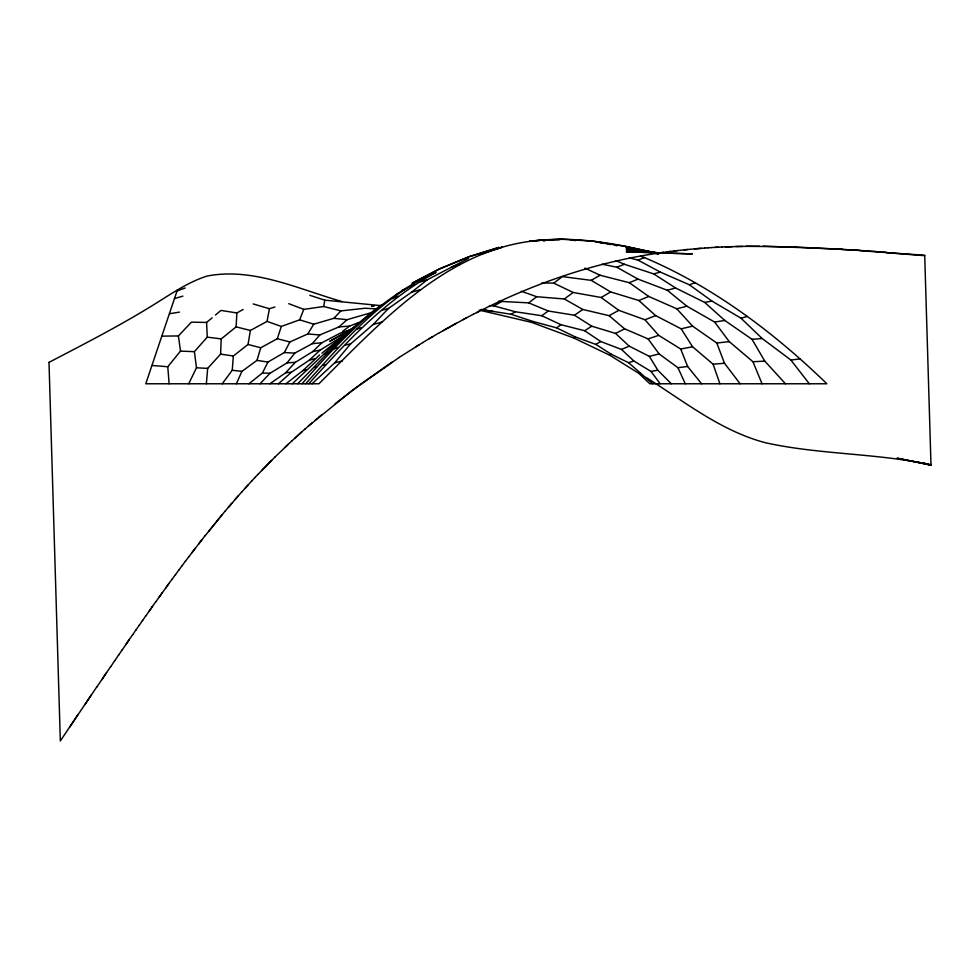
<?xml version="1.0" encoding="UTF-8"?>
<svg xmlns="http://www.w3.org/2000/svg" width="980" height="980" viewBox="0 0 980 980"><rect width="100%" height="100%" fill="white"/><g stroke="black" fill="none" stroke-linecap="round" stroke-linejoin="round"><path stroke-width="1.47" d="M206.364 383.768L207.662 368.394L220.598 354.123L221.211 338.909L236.131 326.867L236.854 312.951L243.114 309.472M222.239 383.768L232.248 370.244L233.35 355.997L248.038 344.458L250.378 330.456L267.062 321.391L281.309 326.45L299.623 319.848L313.735 324.184L333.849 318.341L347.104 319.676L371.604 312.583M288.733 303.678L303.8 309.374L323.706 306.507L324.809 300.174L309.79 295.286M267.062 321.391L269.402 308.712L274.927 306.997M236.388 383.768L241.901 371.383L256.956 360.371L260.754 347.765L277.303 338.725L289.884 341.947L307.843 333.935L319.774 334.976L338.896 326.94L349.688 326.058L359.048 322.371M177.38 289.957L145.775 383.768L318.916 383.768C384.883 318.28 457.819 236.866 559.188 239.855M277.303 338.725L281.309 326.45M299.623 319.848L303.8 309.374M188.736 383.768L196.478 367.782L194.407 351.661L207.246 337.132L206.596 322.445L212.121 317.814M248.932 383.768L262.358 373.062L267.932 362.073L284.322 352.555L289.884 341.947M307.843 333.935L313.735 324.184M77.751 714.91L60.331 740.978L49 362.38M69.592 727.27L91.275 694.967M84.942 704.608L96.897 686.698M96.91 686.98L106.502 672.611M101.945 679.593L110.74 666.412M110.752 666.682L114.746 660.545M114.758 660.814L118.58 654.958M118.592 655.216L122.267 649.605M122.279 649.863L129.262 639.462M125.82 644.705L132.643 634.599M132.643 634.844L135.963 629.822M135.975 630.067L139.258 625.105M139.27 625.338L142.553 620.401M142.553 620.634L145.836 615.71M145.849 615.942L152.427 606.399M149.144 611.275L155.722 601.769M155.734 601.99L162.312 592.582M159.03 597.371L168.915 583.48M165.62 588.221L172.211 578.96M172.223 579.155L175.506 574.476M175.518 574.672L178.813 570.017M178.813 570.201L182.109 565.582M182.121 565.766L185.416 561.185M185.416 561.369L188.711 556.824M188.724 556.995L195.326 548.175M192.019 552.647L201.929 539.674M198.634 544.072L205.237 535.484M260.043 383.768L270.064 373.233L287.03 362.882L294.772 353.119L312.302 343.662L319.774 334.976M205.249 535.631L221.799 515.076M208.556 531.466L225.118 511.119M169.136 383.768L167.776 366.74L180.492 351.11L178.421 335.944L191.382 322.151L206.596 322.445M305.625 383.768C336.912 349.395 367.316 313.416 406.921 288.132M312.044 383.768L334.67 362.857L350.644 343.87L373.233 324.454L388.509 308.418L411.6 292.187L427.366 279.716L468.354 258.475M225.118 511.242L231.746 503.328M228.438 507.322L238.385 495.709M235.065 499.616L241.705 491.972M301.999 383.768C338.81 341.751 378.207 300.015 429.289 275.392M297.614 383.768C324.956 356.622 350.313 327.222 381.833 304.608M308.761 383.768C346.589 341.91 385.642 299.66 435.83 272.464L430.612 274.645L435.818 272.281M241.717 492.07L251.676 481.009M245.037 488.371L248.357 484.72M269.868 383.768L285.695 372.731L295.335 362.33L312.681 351.624L321.906 342.755L340.244 333.139L351.502 329.354M251.689 481.107L255.008 477.444M255.008 477.53L258.328 473.928M333.849 318.341L340.918 310.905L365.111 308.247L375.463 308.822M258.34 474.014L274.988 456.974M261.672 470.535L271.656 460.343M285.94 383.768L302.759 370.697L319.603 354.993M292.297 383.768L336.887 341.971L358.46 323.302M275 457.035L291.685 441.037M285.009 447.346L288.341 444.197M278.479 383.768L291.44 372.216L309.239 360.224L320.215 350.056L343.012 335.969M291.685 441.086L305.05 428.971M295.029 438.011L301.718 431.972M338.896 326.94L347.104 319.676M305.062 429.007L311.75 423.14M308.406 426.067L351.979 390.64L399.056 357.516M315.095 420.298L317.324 418.399M215.429 315.046L220.953 310.415L236.854 312.951M318.451 417.455L321.795 414.65M321.893 353.192L343.184 336.201M335.197 403.699L362.049 383.143L392.319 361.963M498.342 301.276L528.686 302.869L536.709 296.72L564.333 298.974L582.831 309.472L609.095 315.683L624.664 328.876L648.086 338.909L659.111 353.915L677.939 367.708L685.289 383.768M342.608 331.363L349.688 326.058M541.866 282.938L553.712 283.122L562.398 276.605L591.197 280.354L610.675 291.93L638.838 300.505L655.645 315.621L681.173 328.827L692.603 346.785L713.109 364.205L719.92 383.768M564.333 298.974L573.178 292.469L601.144 297.491L618.784 310.317L644.95 319.774L658.683 335.344L680.708 349.015L687.642 366.471L701.57 383.768M489.473 305.736L493.932 305.907L515.517 311.787L541.695 315.707L548.347 311.015L574.464 315.229L591.749 326.193L615.538 333.408L629.209 346.148L649.397 356.401L657.825 370.232L671.3 383.768M349.076 331.987L351.477 330.334M574.464 315.229L582.831 309.472M493.014 311.383L481.119 309.521L510.948 314.249L533.132 321.501L556.542 327.835L561.038 324.735L584.644 330.726L600.752 341.518L621.504 349.431L633.889 361.02L650.977 371.42L660.189 383.768M479.22 310.109L531.699 322.396L573.827 338.026L575.383 336.961L595.791 344.397L611.275 354.233L628.584 362.71L652.717 383.768M396.3 294.674L398.713 293.032M332.22 345.083L336.887 341.971M344.801 335.871L348.611 333.335M399.044 357.467L422.637 342.645M584.644 330.726L591.749 326.193M531.699 322.396L533.132 321.501M415.9 346.736L419.269 344.654M422.637 342.596L439.505 332.624M429.387 338.602L432.756 336.606M402.327 290.558L404.642 289.21M601.144 297.491L610.675 291.93M595.791 344.397L600.752 341.518M354.858 326.842L329.733 341.285L349.591 330.75M591.197 280.354L600.091 275.245L629.258 282.693L648.772 296.462L676.8 308.786L692.603 326.156L716.809 343.049L724.49 363.249L740.12 383.768M439.505 332.685L466.529 317.765M442.887 330.75L456.386 323.241M493.932 305.907L501.16 301.877M323.976 354.49L327.749 352.396M609.095 315.683L618.784 310.317M367.108 316.81L371.751 314.31M510.948 314.249L515.517 311.787M402.363 290.607L414.197 284.298M463.148 319.603L473.291 314.262M412.213 283.122L439.248 268.912L468.906 256.772L498.955 247.425L468.906 256.772L439.261 269.145L412.213 283.245M49 362.355C84.978 343.613 121.128 325.078 155.551 303.567C172.1 293.314 188.368 281.971 207.111 276.042C253.404 267.16 298.373 289.137 341.996 301.546M473.291 314.31L478.926 311.407M476.672 312.583C533.206 283.747 593.966 262.628 656.87 253.367M573.827 338.026L609.548 355.103L611.275 354.233M615.538 333.408L624.664 328.876M621.504 349.431L629.209 346.148M392.355 298.631L398.076 296.23M638.838 300.505L648.772 296.462M629.258 282.693L638.054 279.129L667.282 290.252L686.919 306.213L714.604 322.028L729.255 341.628L752.959 361.743L762.036 383.768M334.523 348.843L337.978 347.459M644.95 319.774L655.645 315.621M602.137 264.208L616.788 267.221L624.419 264.282L653.66 273.886L675.588 287.985L704.669 302.404L724.784 320.472L752.028 339.313L764.804 361.13L785.446 383.768M629.356 257.838L637.968 260.104L644.534 257.63C713.097 286.687 773.624 332.196 826.863 383.768L649.826 383.768L638.789 373.319L609.548 355.103M356.696 329.292L361.204 327.626M177.037 290.962L185.183 288.01M637.968 260.104L660.361 272.109L689.295 284.739L695.31 282.657M481.143 254.175L502.373 247.119L495.341 249.447M648.086 338.909L658.683 335.344M543.435 241.031L547.44 239.72L544.77 240.578M314.262 367.549L317.079 366.655M628.584 362.71L633.889 361.02M451.474 266.964L460.086 264.269M420.506 281.848L427.366 279.716M174.477 298.594L182.917 296.132M411.6 292.187L420.298 289.713M309.239 360.224L315.009 358.594M382.237 310.17L388.509 308.418M373.233 324.454L382.041 322.053M667.282 290.252L675.588 287.985M302.759 370.697L306.642 369.644M689.295 284.739L711.982 301.093L740.954 318.169L747.373 316.466M653.66 273.886L660.361 272.109M676.8 308.786L686.919 306.213M649.397 356.401L659.111 353.915M334.67 362.857L342.473 360.91M681.173 328.827L692.603 326.156M345.634 345.021L350.644 343.87M323.143 365.185L325.838 364.56M312.681 351.624L320.215 350.056M680.708 349.015L692.603 346.785M704.669 302.404L711.982 301.093M650.977 371.42L657.825 370.232M638.789 373.319L640.222 373.074M169.54 313.735L179.438 312.118M714.604 322.028L724.784 320.472M656.857 253.281L677.376 250.635M660.275 252.767L663.693 252.277M667.111 251.811L670.541 251.37M677.939 367.708L687.642 366.471M740.954 318.169L762.17 338.504L790.885 360.027L800.317 358.864M673.958 250.941L687.654 249.532M716.809 343.049L729.255 341.628M684.224 249.778L701.349 248.344M312.302 343.662L321.906 342.755M285.695 372.731L291.44 372.216M694.489 248.798L704.767 248.087M713.109 364.205L724.49 363.249M752.028 339.313L762.17 338.504M529.715 241.423C573.018 235.494 616.628 243.138 658.536 254.004L626.061 246.739L658.511 253.33M704.767 247.977L708.197 247.854M287.03 362.882L295.335 362.33M529.702 241.068L561.185 239.034L594.701 241.362L611.14 244.412M708.197 247.744L711.627 247.634M711.615 247.524L718.475 247.254M715.045 247.328L721.905 247.095M752.959 361.743L764.804 361.13M721.905 246.972L732.195 246.691M725.335 246.813L742.485 246.433M735.613 246.458L759.647 246.286M745.915 246.237L794.008 246.948L859.889 250.353M162.276 336.128L178.421 335.944M380.461 305.589L324.809 300.174M763.077 246.139L842.126 249.165M262.358 373.062L270.064 373.233M658.499 252.877L692.358 253.906L626.22 251.799L658.499 252.877L626.159 249.716L658.499 253.048M180.492 351.11L194.407 351.661M284.322 352.555L294.772 353.119M196.478 367.782L207.662 368.394M842.139 249.447L867.741 250.917M876.377 251.542L859.901 250.672M886.422 252.301L867.766 251.248M876.389 251.897L924.704 255.253L930.988 464.839C876.414 453.03 819.966 454.781 765.527 442.752C720.937 431.029 684.457 401.567 646.102 377.459M886.435 252.668L924.728 255.694M152.378 365.503L167.776 366.74M232.248 370.244L241.901 371.383M570.936 240.002L575.468 240.578M207.246 337.132L221.211 338.909M220.598 354.123L233.35 355.997M596.207 241.84L626.061 246.47L640.834 250.476M658.499 252.987L626.098 247.965L658.511 253.404M256.956 360.371L267.932 362.073M596.207 241.876L605.174 243.469M608.151 244.008L611.14 244.535M617.118 245.6L614.129 245.074L617.118 245.527M917.77 462.168L931 465.182L897.215 458.187L930.988 464.937M651.149 252.46L626.073 246.862L631.977 248.393M236.131 326.867L250.378 330.456M323.706 306.507L340.918 310.905M634.93 249.153L639.364 250.304M248.038 344.458L260.754 347.765M253.134 303.923L269.402 308.712M923.944 463.075L931 465.267L930.976 464.41M640.369 256.184L644.534 257.63M521.372 291.281L536.709 296.72M528.686 302.869L548.347 311.015M616.187 260.692L624.419 264.282M541.695 315.707L561.038 324.735M584.901 268.128L600.091 275.245M553.712 283.122L573.178 292.469M556.542 327.835L575.383 336.961M616.788 267.221L638.054 279.129M790.885 360.027L809.321 383.768M374.385 305.613L371.738 306.373L374.385 305.613M484.059 309.937L482.197 310.415L484.059 309.95"/></g></svg>
